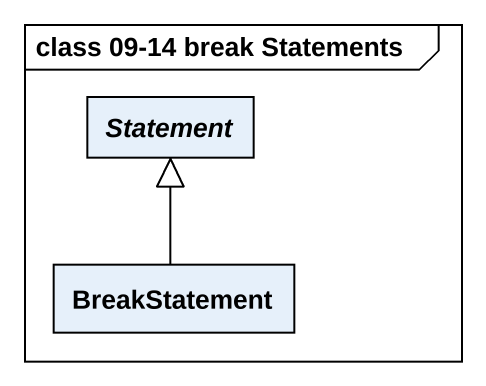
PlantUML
@startuml
mainframe class 09-14 break Statements
hide circle
hide empty members
abstract class Statement
class BreakStatement
BreakStatement -up-|> Statement
@enduml
